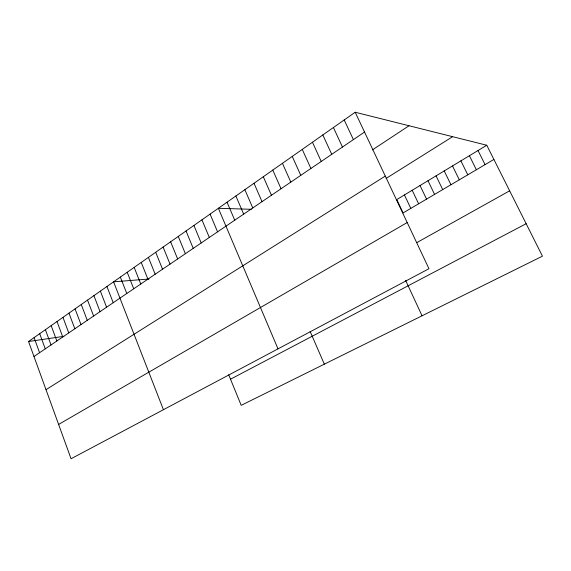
<?xml version="1.0" encoding="UTF-8"?>
<svg xmlns="http://www.w3.org/2000/svg" width="571" height="571" viewBox="0 0 571 571"><rect width="100%" height="100%" fill="white"/><g stroke="black" fill="none" stroke-linecap="round" stroke-linejoin="round"><path stroke-width="0.86" d="M355.198 112.244L428.964 268.713L71.054 458.756L28.55 341.515L355.198 112.244L486.77 145.248L542.45 256.172L241.205 405.339L228.685 374.754M33.989 356.511L364.534 132.051M372.371 149.916L409.036 125.748M46.015 389.686L385.297 176.082M386.182 178.366L452.639 136.683M486.77 145.248L396.774 199.572L403.083 212.947L493.894 159.437M58.613 424.446L407.194 222.54M417.016 242.504L509.646 190.821M230.506 379.208L526.155 223.711M28.55 341.515L63.852 336.326M148.988 279.019L113.593 281.824L163.427 409.707M251.347 209.3L218.365 208.287L278.006 348.867M478.027 150.523L485.072 164.634M469.405 155.726L476.364 169.758M460.897 160.865L467.785 174.819M452.51 165.933L459.312 179.808M444.224 170.929L450.954 184.733M436.058 175.861L442.711 189.593M427.993 180.729L434.574 194.39M420.035 185.532L426.544 199.115M412.183 190.271L418.622 203.79M404.425 194.954L410.799 208.394M344.206 119.96L353.392 139.617M405.646 280.425L422.055 315.784M333.421 127.533L342.464 147.04M322.836 134.956L331.744 154.32M312.458 142.243L321.223 161.457M302.266 149.402L310.902 168.474M292.259 156.418L300.767 175.354M282.438 163.313L290.817 182.106M272.788 170.087L281.046 188.744M263.317 176.739L271.453 195.261M254.009 183.27L262.032 201.656M310.139 331.48L324.335 364.17M244.866 189.686L252.767 207.944M235.88 195.996L243.674 214.118M227.044 202.191L234.738 220.192M210.085 214.096L217.565 231.847M201.934 219.821L209.321 237.45M193.919 225.445L201.206 242.96M186.032 230.984L193.226 248.378M178.266 236.43L185.368 253.71M170.629 241.79L177.638 258.963M163.106 247.072L170.03 264.13M155.705 252.268L162.542 269.212M148.417 257.385L155.169 274.223M141.237 262.424L147.903 279.155M134.171 267.385L140.759 284.008M127.205 272.267L133.714 288.79M120.345 277.085L126.783 293.494M106.934 286.499L113.215 302.709M100.375 291.103L106.584 307.212M93.915 295.635L100.053 311.652M87.541 300.11L93.608 316.02M81.26 304.514L87.263 320.331M75.072 308.861L81.003 324.585M68.97 313.144L74.837 328.768M62.953 317.369L68.756 332.9M57.021 321.53L62.753 336.976M51.169 325.641L56.843 340.987M45.395 329.688L51.012 344.948M39.706 333.685L45.259 348.852M34.089 337.625L39.585 352.707"/></g></svg>
